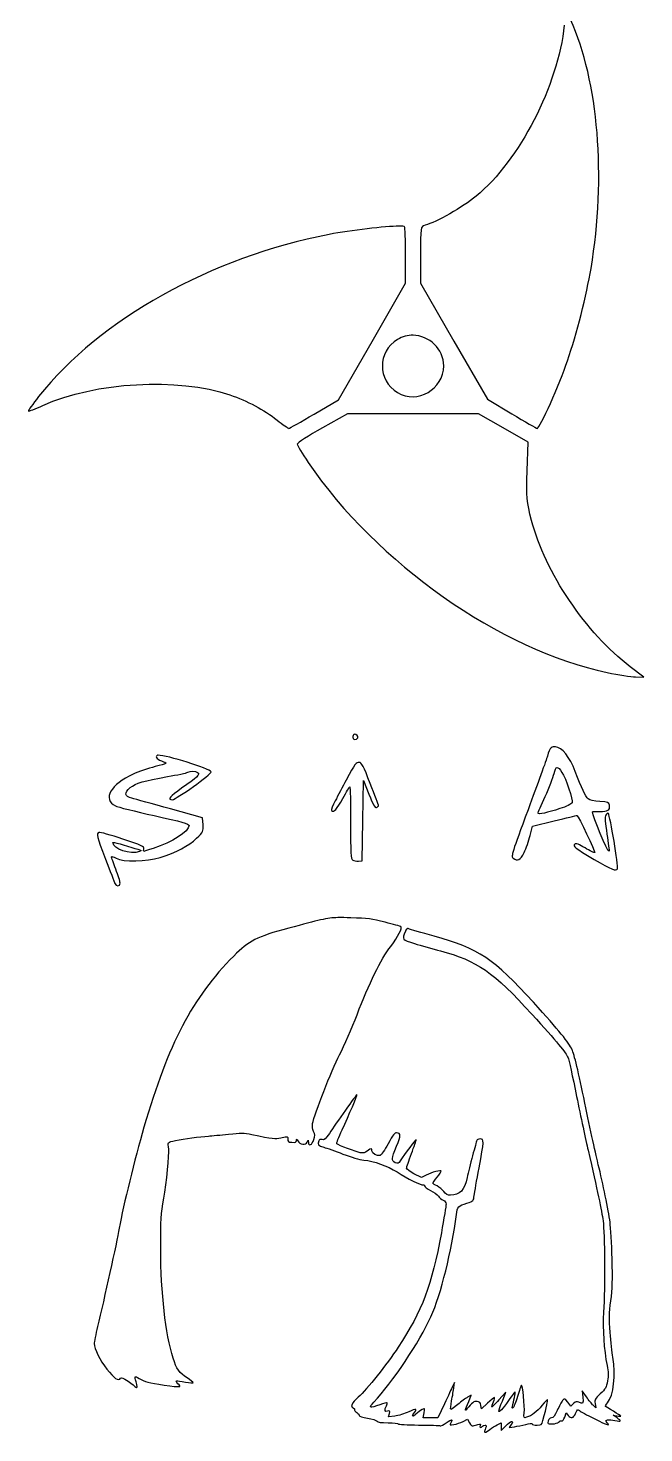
# Model space of a CAD drawing. Extents: x 15 to 196, y 1 to 287.
# Drawn here: x 15.2 to 90.6, y 1.1 to 173.1 of the extents above; entities that cross this region are included whole.
import ezdxf

# ---------------------------------------------------------------- set-up
doc = ezdxf.new("R2010")
doc.units = 0
doc.layers.add('Layer_1', color=7, linetype='CONTINUOUS')

msp = doc.modelspace()

# ---------------------------------------------------------------- linework, layer by layer
at = {"layer": 'Layer_1', "color": 7}
for points in [[(60.61053, 148.879084), (60.61053, 148.879084)], [(50.215159, 125.873562), (53.199992, 127.630285), (57.29938, 134.761358), (61.399318, 141.89188), (61.399318, 145.295633)], [(63.22384, 145.365088), (63.228801, 141.896289), (67.323231, 134.799393), (71.418207, 127.701944), (74.403037, 125.918213)], [(62.319848, 135.51928), (62.319848, 135.51928)], [(54.282577, 125.907739), (51.211757, 124.168655)], [(76.289298, 118.901242), (76.403398, 122.424609), (73.373369, 124.165898), (70.343339, 125.907739), (62.313233, 125.907739), (54.282577, 125.907739), (54.282577, 125.907739)], [(89.580751, 93.689205), (90.594437, 93.670466), (88.930869, 94.930543)], [(55.158459, 86.659007), (55.158459, 86.659007)], [(79.754786, 85.130486), (79.754786, 85.130486)], [(31.112796, 84.100815), (31.112796, 84.100815)], [(55.716842, 83.214463), (55.716842, 83.214463)], [(79.943302, 82.596548), (79.943302, 82.596548)], [(55.630851, 71.127966), (56.07017, 71.173164), (56.158364, 76.090556), (56.246008, 81.007948), (56.917937, 79.310203)], [(36.604002, 75.579028), (36.549432, 76.424041), (32.592258, 77.526471)], [(76.651996, 74.259969), (76.935322, 75.412009), (79.604856, 76.066301)], [(25.58576, 73.408894), (25.58576, 73.408894)], [(53.106836, 64.212418), (53.106836, 64.212418)], [(61.659493, 62.866901), (61.659493, 62.866901)], [(55.448398, 42.533673), (55.448398, 42.533673)], [(63.934357, 32.688416), (63.335188, 32.389658), (62.431744, 32.846062)], [(67.324882, 6.688132), (67.400399, 7.274646), (67.179912, 6.834774)], [(69.137829, 4.974422), (69.448164, 5.753271), (68.997822, 5.487587)], [(73.255409, 5.018505), (73.694174, 6.101646), (72.820499, 5.14861)], [(83.560378, 5.51516), (83.052158, 6.24826), (83.117752, 5.478217)], [(60.094591, 3.178557), (59.320687, 3.08486), (59.418251, 3.473451)], [(66.160165, 4.67236), (65.360352, 2.949788), (64.469035, 2.949788), (63.577171, 2.949788), (63.673632, 3.55284)], [(71.441908, 4.745653), (70.695563, 4.049467), (70.619496, 4.488802)], [(80.890841, 3.05342), (81.065026, 3.581486), (81.320239, 3.242509)], [(81.983902, 4.71204), (81.648763, 4.397306), (81.260707, 4.882926)], [(84.622569, 4.71204), (84.71848, 4.199412), (84.393814, 4.491004)], [(68.444401, 2.522616), (68.996718, 2.804274), (69.230985, 2.351731)], [(72.633637, 2.106988), (73.110437, 2.340696), (73.110437, 1.882649), (73.110437, 1.424038), (73.666062, 1.966977)], [(74.339648, 2.138399), (74.096564, 1.766882), (74.73928, 1.866676)], [(87.300923, 2.943184), (86.818061, 3.267288), (87.294861, 3.185161)]]:
    msp.add_lwpolyline(points, dxfattribs=at)
for points in [[(84.119861, 143.715851), (85.992581, 154.883946), (85.025001, 166.668265), (81.618997, 174.172148)], [(80.84509, 173.509035), (80.068793, 166.091349), (75.352696, 156.933639), (70.054501, 152.555689)], [(70.054501, 152.555689), (68.414087, 151.20021), (65.157917, 149.341398), (63.803169, 148.987122)], [(60.61053, 148.879084), (58.955474, 148.85875), (54.677321, 148.375191), (52.053465, 147.867052)], [(61.284666, 148.81349), (61.234633, 148.863523), (60.992464, 148.883778), (60.61053, 148.879084)], [(61.399318, 145.295633), (61.399318, 147.167553), (61.347751, 148.750402), (61.284666, 148.81349)], [(63.803169, 148.987122), (63.234584, 148.838439), (63.219155, 148.74377), (63.22384, 145.365088)], [(52.053465, 147.867052), (37.550527, 145.058383), (23.992194, 137.4926), (16.458737, 128.005113)], [(81.242518, 132.407119), (82.347173, 135.634971), (83.572375, 140.45087), (84.119861, 143.715851)], [(60.422014, 135.008302), (57.94235, 133.496441), (57.94235, 130.018029), (60.422014, 128.506168)], [(62.319848, 135.51928), (61.67698, 135.532798), (61.023178, 135.374836), (60.422014, 135.008302)], [(66.076932, 131.757235), (66.076932, 133.893694), (64.248448, 135.478722), (62.319848, 135.51928)], [(60.422014, 128.506168), (62.826666, 127.040029), (66.076932, 128.908636), (66.076932, 131.757235)], [(77.544964, 124.111327), (77.819766, 124.070662), (80.2737, 129.576168), (81.242518, 132.407119)], [(16.967509, 126.91591), (23.395772, 129.820578), (33.47512, 130.391116), (39.892001, 128.213472)], [(16.458737, 128.005113), (15.728517, 127.085486), (15.169493, 126.295194), (15.216298, 126.24839)], [(39.892001, 128.213472), (42.006593, 127.495854), (44.057773, 126.4034), (45.670941, 125.136036)], [(15.216298, 126.24839), (15.263103, 126.201583), (16.051269, 126.501916), (16.967509, 126.91591)], [(47.100795, 124.116289), (47.172287, 124.117), (48.573603, 124.9076), (50.215159, 125.873562)], [(74.403037, 125.918213), (76.044741, 124.937044), (77.458689, 124.124112), (77.544964, 124.111327)], [(45.670941, 125.136036), (46.385878, 124.574349), (47.029302, 124.114877), (47.100795, 124.116289)], [(51.211757, 124.168655), (49.522674, 123.212297), (48.140386, 122.31612), (48.140386, 122.177114)], [(48.140386, 122.177114), (48.140386, 122.03812), (48.742515, 121.036499), (49.478187, 119.951307)], [(49.478187, 119.951307), (57.829295, 107.632518), (73.035233, 96.948751), (86.09707, 94.222783)], [(76.828385, 112.855512), (76.245065, 115.107896), (76.187461, 115.756615), (76.289298, 118.901242)], [(88.930869, 94.930543), (83.510871, 99.035976), (78.476269, 106.492493), (76.828385, 112.855512)], [(86.09707, 94.222783), (87.455446, 93.939296), (89.023227, 93.699337), (89.580751, 93.689205)], [(55.067508, 86.627588), (54.990334, 86.5799), (54.9275, 86.426868), (54.9275, 86.287487)], [(54.9275, 86.287487), (54.9275, 85.98906), (55.380292, 85.947271), (55.554784, 86.229609)], [(55.158459, 86.659007), (55.126388, 86.654938), (55.095631, 86.644967), (55.067508, 86.627588)], [(55.554784, 86.229609), (55.670777, 86.417304), (55.382959, 86.687486), (55.158459, 86.659007)], [(79.232235, 85.004257), (79.10668, 84.924619), (78.898186, 84.471139), (78.769216, 83.996085)], [(79.754786, 85.130486), (79.570529, 85.147642), (79.3944, 85.107127), (79.232235, 85.004257)], [(82.185645, 82.102659), (81.508383, 83.90412), (80.553244, 85.056146), (79.754786, 85.130486)], [(30.729149, 82.702935), (29.867761, 82.47795), (28.655699, 82.066594), (28.035912, 81.788467)], [(30.972785, 84.077114), (30.670096, 83.890038), (31.009613, 83.549299), (31.748346, 83.298246)], [(31.748346, 83.298246), (32.276915, 83.118609), (32.242021, 83.098071), (30.729149, 82.702935)], [(31.112796, 84.100815), (31.046025, 84.100482), (30.998386, 84.092936), (30.972785, 84.077114)], [(37.585715, 82.062973), (37.431791, 82.46413), (32.114338, 84.105813), (31.112796, 84.100815)], [(55.716842, 83.214463), (55.321891, 83.221131), (55.234338, 83.100134), (54.145327, 81.058107)], [(57.08661, 80.620442), (56.251438, 82.747413), (56.00726, 83.20958), (55.716842, 83.214463)], [(78.769216, 83.996085), (78.640249, 83.521029), (77.576243, 80.560377), (76.404501, 77.41678)], [(79.589424, 81.846345), (79.700233, 82.326383), (79.800286, 82.573714), (79.943302, 82.596548)], [(79.943302, 82.596548), (80.086319, 82.619386), (80.272464, 82.417893), (80.555152, 82.000687)], [(28.035912, 81.788467), (25.280469, 80.551995), (24.25087, 78.695091), (25.870738, 77.88421)], [(27.679826, 80.125453), (28.337439, 80.6788), (29.371282, 80.985423), (32.240581, 81.477582)], [(32.240581, 81.477582), (33.449664, 81.684973), (34.572471, 81.924109), (34.735381, 82.009506)], [(32.833138, 78.647644), (33.271776, 78.647644), (37.680542, 81.815874), (37.585715, 82.062973)], [(35.926559, 81.997379), (36.293256, 81.765438), (35.879394, 81.351996), (33.970296, 80.044424)], [(34.735381, 82.009506), (35.11513, 82.208566), (35.600073, 82.203884), (35.926559, 81.997379)], [(54.145327, 81.058107), (53.721948, 80.264241), (53.112038, 79.125765), (52.790437, 78.52803)], [(78.502978, 79.054439), (78.991968, 80.11982), (79.480904, 81.376228), (79.589424, 81.846345)], [(80.555152, 82.000687), (81.037184, 81.289312), (81.926447, 78.613018), (81.794835, 78.270062)], [(83.758814, 78.745208), (83.433646, 79.039493), (82.947431, 80.0764), (82.185645, 82.102659)], [(27.888186, 78.821276), (26.969798, 79.057041), (26.903341, 79.47208), (27.679826, 80.125453)], [(33.970296, 80.044424), (32.562806, 79.080426), (32.21068, 78.647644), (32.833138, 78.647644)], [(53.726402, 78.810252), (54.144968, 79.588618), (54.526905, 80.226567), (54.575273, 80.227978)], [(54.575273, 80.227978), (54.623623, 80.229336), (54.663467, 78.249304), (54.663467, 75.827626)], [(56.917937, 79.310203), (57.409577, 78.06737), (57.656908, 77.638745), (57.841224, 77.709475)], [(58.098092, 77.918938), (58.100832, 77.981134), (57.645514, 79.197015), (57.08661, 80.620442)], [(25.870738, 77.88421), (26.133872, 77.752494), (28.268349, 77.220466), (30.613945, 76.701855)], [(32.592258, 77.526471), (30.415919, 78.132882), (28.299263, 78.715742), (27.888186, 78.821276)], [(52.790437, 78.52803), (52.468851, 77.930294), (52.26085, 77.386328), (52.327968, 77.319216)], [(52.327968, 77.319216), (52.604546, 77.042641), (53.006213, 77.471068), (53.726402, 78.810252)], [(57.841224, 77.709475), (57.979683, 77.762612), (58.095269, 77.856742), (58.098092, 77.918938)], [(76.404501, 77.41678), (74.460887, 72.202374), (74.300026, 71.681847), (74.570607, 71.481294)], [(77.613868, 76.9951), (77.613868, 77.062309), (78.013969, 77.989059), (78.502978, 79.054439)], [(80.315923, 77.554033), (78.814004, 77.049369), (77.613868, 76.801177), (77.613868, 76.9951)], [(81.794835, 78.270062), (81.741859, 78.131999), (81.07647, 77.809585), (80.315923, 77.554033)], [(85.179298, 78.437078), (84.499758, 78.468921), (83.926463, 78.5935), (83.758814, 78.745208)], [(86.378189, 77.967994), (86.324144, 78.349905), (86.225657, 78.388039), (85.179298, 78.437078)], [(85.183156, 77.215586), (86.178619, 77.180354), (86.464163, 77.360352), (86.378189, 77.967994)], [(30.613945, 76.701855), (34.000539, 75.953077), (34.878699, 75.701411), (34.878699, 75.479257)], [(54.663467, 75.827626), (54.663467, 72.107062), (54.704581, 71.397621), (54.9275, 71.253092)], [(79.604856, 76.066301), (81.073027, 76.426217), (82.32556, 76.718712), (82.388493, 76.716736)], [(82.388493, 76.716736), (82.547048, 76.711552), (84.674529, 72.28346), (84.569102, 72.17803)], [(84.2968, 77.169835), (84.2968, 77.212284), (84.695645, 77.232858), (85.183156, 77.215586)], [(86.322518, 72.348907), (86.163161, 72.18955), (84.2968, 76.631248), (84.2968, 77.169835)], [(85.91627, 76.776268), (85.798293, 76.552034), (85.845594, 75.817198), (86.067305, 74.43305)], [(86.244244, 76.946592), (86.153038, 77.037806), (86.016555, 76.966841), (85.91627, 76.776268)], [(87.367621, 70.194758), (87.501089, 70.410706), (86.447441, 76.7434), (86.244244, 76.946592)], [(23.843919, 74.649678), (23.490914, 74.514217), (23.565338, 74.213391), (24.650347, 71.387034)], [(26.755438, 73.836085), (25.275596, 74.33033), (23.965385, 74.696293), (23.843919, 74.649678)], [(34.878699, 75.479257), (34.878699, 74.766936), (32.799587, 73.443018), (30.491024, 72.685147)], [(35.810802, 73.920972), (36.620487, 74.697885), (36.656078, 74.77183), (36.604002, 75.579028)], [(75.922739, 72.184645), (76.167601, 72.692459), (76.495921, 73.626386), (76.651996, 74.259969)], [(86.067305, 74.43305), (86.244913, 73.324084), (86.359698, 72.38609), (86.322518, 72.348907)], [(25.557648, 73.391806), (25.557648, 73.40065), (25.567525, 73.406255), (25.58576, 73.408894)], [(28.804856, 72.300399), (27.711975, 71.873109), (25.557648, 72.597206), (25.557648, 73.391806)], [(25.58576, 73.408894), (25.713402, 73.42736), (26.26488, 73.298647), (26.920803, 73.093048)], [(29.364892, 72.626718), (29.433125, 72.887607), (29.016633, 73.080884), (26.755438, 73.836085)], [(26.920803, 73.093048), (27.670429, 72.858075), (28.478364, 72.614041), (28.716661, 72.550651)], [(28.716661, 72.550651), (29.119559, 72.44348), (29.125974, 72.425954), (28.804856, 72.300399)], [(29.326307, 72.316384), (29.302967, 72.316384), (29.320236, 72.455979), (29.364892, 72.626718)], [(30.491024, 72.685147), (29.873696, 72.482491), (29.349618, 72.316384), (29.326307, 72.316384)], [(31.354779, 71.585473), (33.318004, 72.201951), (34.863416, 73.011918), (35.810802, 73.920972)], [(82.124463, 73.204393), (81.859326, 72.939248), (82.053441, 72.787173), (84.508467, 71.336875)], [(83.396116, 72.74082), (82.638031, 73.19243), (82.252941, 73.332869), (82.124463, 73.204393)], [(84.569102, 72.17803), (84.522208, 72.131136), (83.994207, 72.384543), (83.396116, 72.74082)], [(24.650347, 71.387034), (25.215334, 69.915299), (25.727345, 68.572579), (25.788056, 68.403308)], [(25.38181, 71.657683), (25.38181, 71.734916), (25.639061, 71.657457), (25.95342, 71.485702)], [(25.909323, 70.1468), (25.61914, 70.900382), (25.38181, 71.580447), (25.38181, 71.657683)], [(25.95342, 71.485702), (26.844098, 70.999069), (29.652443, 71.050919), (31.354779, 71.585473)], [(54.9275, 71.253092), (55.072585, 71.159016), (55.389035, 71.102904), (55.630851, 71.127966)], [(74.570607, 71.481294), (75.137388, 71.061186), (75.462542, 71.230249), (75.922739, 72.184645)], [(84.508467, 71.336875), (86.63585, 70.080137), (87.165832, 69.86825), (87.367621, 70.194758)], [(26.436836, 68.436381), (26.436836, 68.623672), (26.199506, 69.393219), (25.909323, 70.1468)], [(25.788056, 68.403308), (25.937728, 67.985921), (26.436836, 68.011439), (26.436836, 68.436381)], [(53.106836, 64.212418), (51.757456, 64.182175), (50.816516, 63.929287), (47.087014, 62.922575)], [(54.710872, 64.188164), (54.05186, 64.207942), (53.556628, 64.222499), (53.106836, 64.212418)], [(58.889084, 63.646319), (57.310793, 64.05248), (56.731083, 64.127525), (54.710872, 64.188164)], [(47.087014, 62.922575), (43.149156, 61.859619), (42.240265, 61.398044), (40.357778, 59.502834)], [(60.82385, 63.113295), (60.767685, 63.147193), (59.897018, 63.386935), (58.889084, 63.646319)], [(59.580309, 60.686844), (60.491426, 61.894572), (61.04693, 62.978655), (60.82385, 63.113295)], [(61.384987, 62.554362), (60.969514, 61.461584), (60.927113, 61.518516), (62.505607, 61.03411)], [(61.659493, 62.866901), (61.54551, 62.865964), (61.46752, 62.771459), (61.384987, 62.554362)], [(61.786824, 62.837688), (61.739337, 62.857161), (61.697486, 62.867214), (61.659493, 62.866901)], [(64.900088, 61.936451), (63.327706, 62.374821), (61.926806, 62.780275), (61.786824, 62.837688)], [(77.05659, 53.843508), (72.22041, 59.177288), (70.364979, 60.41288), (64.900088, 61.936451)], [(55.456116, 52.317191), (56.921987, 56.139118), (58.376577, 59.091241), (59.580309, 60.686844)], [(62.505607, 61.03411), (63.298454, 60.790803), (64.725002, 60.386941), (65.675645, 60.136181)], [(40.357778, 59.502834), (35.278435, 54.389188), (32.335811, 48.78036), (29.357173, 38.536258)], [(65.675645, 60.136181), (70.155706, 58.954426), (72.167702, 57.560457), (76.882405, 52.373416)], [(81.809167, 48.031492), (81.363033, 48.963982), (80.276234, 50.292588), (77.05659, 53.843508)], [(53.305273, 47.405314), (53.87671, 48.512415), (54.844699, 50.723011), (55.456116, 52.317191)], [(76.882405, 52.373416), (79.948157, 49.000524), (81.054067, 47.672502), (81.308112, 47.059149)], [(50.020031, 38.995972), (50.239871, 40.167815), (52.326348, 45.50875), (53.305273, 47.405314)], [(81.308112, 47.059149), (81.387196, 46.868225), (81.8573, 44.732805), (82.352665, 42.313737)], [(83.363043, 41.50731), (82.585591, 45.249012), (82.035763, 47.557838), (81.809167, 48.031492)], [(55.448398, 42.533673), (55.38266, 42.533673), (52.857016, 38.995746), (52.066692, 37.796528)], [(53.622773, 38.218758), (54.472476, 40.033108), (55.530572, 42.533673), (55.448398, 42.533673)], [(82.352665, 42.313737), (82.848029, 39.894698), (83.48113, 36.925762), (83.759918, 35.716242)], [(85.006767, 33.960069), (84.76464, 34.926088), (84.024843, 38.322234), (83.363043, 41.50731)], [(29.357173, 38.536258), (28.21166, 34.596661), (26.861487, 29.08071), (26.33431, 26.186831)], [(39.722778, 37.700617), (41.235328, 37.865463), (41.588523, 37.859909), (42.581932, 37.652109)], [(50.144053, 38.031345), (49.992311, 38.324772), (49.952489, 38.63597), (50.020031, 38.995972)], [(50.171062, 37.023724), (50.340585, 37.517952), (50.336859, 37.658501), (50.144053, 38.031345)], [(52.985568, 36.515504), (52.923539, 36.570989), (53.20998, 37.337378), (53.622773, 38.218758)], [(60.303503, 37.867083), (60.093061, 37.904986), (59.861094, 37.602794), (59.274383, 36.524874)], [(60.308465, 36.236036), (60.851768, 37.564569), (60.851059, 37.768503), (60.303503, 37.867083)], [(32.400985, 35.862865), (32.269419, 36.775628), (32.21548, 36.707034), (33.23277, 36.912379)], [(33.23277, 36.912379), (34.29856, 37.127489), (36.153632, 37.379415), (37.264357, 37.459735)], [(37.264357, 37.459735), (37.667531, 37.488889), (38.773718, 37.597183), (39.722778, 37.700617)], [(42.581932, 37.652109), (45.103737, 37.124636), (45.455705, 37.083493), (46.133964, 37.241453)], [(46.133964, 37.241453), (47.028512, 37.44979), (47.038336, 37.448195), (46.986142, 37.072783)], [(46.986142, 37.072783), (46.94647, 36.787485), (47.015022, 36.736775), (47.490504, 36.697405)], [(47.490504, 36.697405), (47.937338, 36.660434), (48.041916, 36.701638), (48.049987, 36.917341)], [(48.049987, 36.917341), (48.058491, 37.144812), (48.081717, 37.137632), (48.212595, 36.867178)], [(48.212595, 36.867178), (48.431966, 36.413845), (49.198776, 36.321931), (49.363534, 36.729375)], [(49.363534, 36.729375), (49.483862, 37.026696), (49.487839, 37.025683), (49.496926, 36.695201)], [(49.496926, 36.695201), (49.511644, 36.155648), (49.945973, 36.36736), (50.171062, 37.023724)], [(50.76748, 36.876548), (50.585757, 36.402979), (50.696213, 36.26009), (51.375468, 36.089964)], [(51.18089, 37.025928), (50.965552, 37.080002), (50.826283, 37.029767), (50.76748, 36.876548)], [(52.066692, 37.796528), (51.600168, 37.08863), (51.450373, 36.958308), (51.18089, 37.025928)], [(55.854092, 35.419136), (55.349654, 35.513765), (53.177378, 36.344026), (52.985568, 36.515504)], [(59.274383, 36.524874), (58.857879, 35.759657), (58.414107, 35.11378), (58.288259, 35.089509)], [(60.13428, 34.204257), (59.649179, 34.425293), (59.670905, 34.677182), (60.308465, 36.236036)], [(62.701289, 37.001674), (62.701289, 37.130057), (61.277954, 35.2544), (60.755499, 34.437423)], [(62.114797, 35.312752), (62.437337, 36.168676), (62.701289, 36.928522), (62.701289, 37.001674)], [(70.118992, 36.92616), (70.091653, 36.825379), (69.861797, 35.984286), (69.608017, 35.056988)], [(70.540121, 37.109715), (70.336012, 37.109715), (70.146314, 37.026942), (70.118992, 36.92616)], [(70.406728, 33.564298), (71.029412, 36.880748), (71.038246, 37.109715), (70.540121, 37.109715)], [(31.792443, 29.854066), (32.116536, 31.673609), (32.483072, 35.293397), (32.400985, 35.862865)], [(51.375468, 36.089964), (51.758483, 35.994008), (52.814381, 35.622144), (53.721993, 35.263693)], [(53.721993, 35.263693), (54.772695, 34.84877), (55.705025, 34.582748), (56.287899, 34.531129)], [(56.717297, 35.633007), (56.429329, 35.406467), (56.210558, 35.352277), (55.854092, 35.419136)], [(56.287899, 34.531129), (57.51138, 34.422784), (59.189115, 33.81972), (60.355316, 33.068755)], [(57.27623, 35.639622), (57.27623, 36.011788), (57.197896, 36.011043), (56.717297, 35.633007)], [(58.288259, 35.089509), (57.865481, 35.008059), (57.27623, 35.32819), (57.27623, 35.639622)], [(60.755499, 34.437423), (60.527887, 34.081512), (60.45984, 34.055921), (60.13428, 34.204257)], [(61.528302, 33.52902), (61.528302, 33.654016), (61.792256, 34.456829), (62.114797, 35.312752)], [(69.608017, 35.056988), (69.354223, 34.129691), (69.058276, 32.932975), (68.950417, 32.397374)], [(83.759918, 35.716242), (84.895984, 30.787457), (85.418823, 28.318735), (85.591055, 27.066572)], [(60.355316, 33.068755), (61.626372, 32.250283), (63.316722, 31.417414), (63.544097, 31.497791)], [(62.431744, 32.846062), (61.90961, 33.109629), (61.528302, 33.397702), (61.528302, 33.52902)], [(65.778174, 33.172382), (65.780491, 33.326023), (64.581797, 33.011193), (63.934357, 32.688416)], [(65.265543, 32.434306), (65.546986, 32.788353), (65.776763, 33.120481), (65.778174, 33.172382)], [(69.813068, 30.193616), (69.862271, 30.570383), (70.129406, 32.087147), (70.406728, 33.564298)], [(86.447644, 26.919949), (86.247763, 28.406695), (85.576695, 31.686261), (85.006767, 33.960069)], [(63.544097, 31.497791), (63.644893, 31.533407), (63.727101, 31.469453), (63.727101, 31.355576)], [(63.727101, 31.355576), (63.727101, 31.241699), (64.05683, 30.994159), (64.459666, 30.805466)], [(64.753465, 31.691268), (64.753465, 31.745624), (64.984097, 32.080258), (65.265543, 32.434306)], [(65.257274, 31.352271), (64.980272, 31.484379), (64.753465, 31.636912), (64.753465, 31.691268)], [(66.091263, 30.665455), (65.909613, 30.91113), (65.534278, 31.220191), (65.257274, 31.352271)], [(68.950417, 32.397374), (68.640822, 30.860025), (68.037103, 30.218971), (66.89769, 30.218971)], [(31.414861, 23.621476), (31.401388, 27.381721), (31.426757, 27.801069), (31.792443, 29.854066)], [(64.459666, 30.805466), (64.86249, 30.6168), (65.294877, 30.305345), (65.420435, 30.113688)], [(65.420435, 30.113688), (65.546004, 29.922059), (65.810158, 29.692048), (66.00748, 29.60216)], [(66.00748, 29.60216), (66.22216, 29.504342), (66.366319, 29.314965), (66.366319, 29.130872)], [(66.89769, 30.218971), (66.537149, 30.218971), (66.341422, 30.327099), (66.091263, 30.665455)], [(67.6275, 27.84599), (67.74684, 28.790306), (67.870157, 28.925425), (68.910731, 29.25269)], [(68.910731, 29.25269), (69.720567, 29.507424), (69.72396, 29.511316), (69.813068, 30.193616)], [(64.502659, 15.338364), (65.743585, 18.109702), (67.066061, 23.402938), (67.6275, 27.84599)], [(66.366319, 29.130872), (66.366319, 28.96168), (66.103954, 27.372495), (65.783686, 25.599236)], [(26.33431, 26.186831), (26.011829, 24.416677), (24.480496, 17.448314), (23.689028, 14.150482)], [(85.591055, 27.066572), (85.801815, 25.534246), (85.840324, 18.975269), (85.656649, 15.914936)], [(86.694035, 22.44849), (86.645157, 24.262784), (86.534368, 26.274873), (86.447644, 26.919949)], [(65.783686, 25.599236), (64.628878, 19.205181), (63.438823, 16.051035), (60.509105, 11.620981)], [(32.931806, 10.274894), (31.99927, 13.263599), (31.434165, 18.236112), (31.414861, 23.621476)], [(86.54135, 17.290769), (86.733171, 18.766622), (86.764585, 19.829637), (86.694035, 22.44849)], [(86.452603, 13.422885), (86.325992, 15.090934), (86.340744, 15.747268), (86.54135, 17.290769)], [(85.656649, 15.914936), (85.527495, 13.763076), (85.688404, 11.318439), (86.087701, 9.362074)], [(23.689028, 14.150482), (23.454908, 13.17501), (23.262938, 12.23377), (23.262938, 12.058623)], [(57.518213, 4.892295), (59.764495, 7.241485), (63.133317, 12.280224), (64.502659, 15.338364)], [(23.262938, 12.058623), (23.262938, 11.440952), (23.966673, 10.020696), (24.81957, 8.916163)], [(86.784437, 10.370257), (86.685577, 10.944156), (86.536471, 12.317957), (86.452603, 13.422885)], [(60.509105, 11.620981), (59.084695, 9.467089), (56.69584, 6.477396), (55.613763, 5.494755)], [(86.144475, 4.797469), (86.878623, 5.730778), (87.160532, 8.186873), (86.784437, 10.370257)], [(24.81957, 8.916163), (25.681954, 7.801075), (26.258286, 7.414826), (26.495265, 7.798281)], [(34.635612, 7.847896), (33.693766, 8.450384), (33.346929, 8.94447), (32.931806, 10.274894)], [(86.087701, 9.362074), (86.244498, 8.593837), (86.254469, 8.168924), (86.131798, 7.472512)], [(26.495265, 7.798281), (26.590003, 7.951556), (26.79927, 7.869655), (27.43674, 7.43063)], [(27.43674, 7.43063), (27.887504, 7.120186), (28.299503, 6.796759), (28.35231, 6.711302)], [(28.407981, 7.372746), (28.162778, 8.076185), (28.207216, 8.129638), (28.755797, 7.790576)], [(28.35231, 6.711302), (28.532463, 6.419823), (28.572886, 6.899686), (28.407981, 7.372746)], [(28.755797, 7.790576), (29.446897, 7.363433), (29.95818, 7.227995), (31.830478, 6.976422)], [(31.830478, 6.976422), (33.966497, 6.68943), (33.939833, 6.686975), (33.526016, 7.127467)], [(33.526016, 7.127467), (33.125845, 7.553425), (33.203515, 7.570923), (34.466389, 7.337469)], [(34.466389, 7.337469), (34.932589, 7.251871), (35.345599, 7.212952), (35.384715, 7.25204)], [(35.384715, 7.25204), (35.423814, 7.291156), (35.086727, 7.559324), (34.635612, 7.847896)], [(75.602482, 6.952715), (75.54534, 6.887973), (75.322639, 6.260904), (75.108043, 5.559243)], [(75.935417, 3.557243), (76.023433, 4.325734), (75.749548, 7.119311), (75.602482, 6.952715)], [(86.131798, 7.472512), (85.99069, 6.671424), (85.89503, 6.500906), (85.249853, 5.899349)], [(55.613763, 5.494755), (54.782345, 4.739726), (54.593657, 4.33279), (55.003017, 4.175705)], [(67.179912, 6.834774), (67.0588, 6.592882), (66.600036, 5.619808), (66.160165, 4.67236)], [(67.044866, 5.03891), (67.157507, 5.623505), (67.28348, 6.365608), (67.324882, 6.688132)], [(68.997822, 5.487587), (68.750231, 5.341452), (68.205782, 4.941712), (67.787904, 4.599038)], [(72.284717, 5.441838), (72.231529, 5.441838), (71.852251, 5.128685), (71.441908, 4.745653)], [(72.159041, 4.911035), (72.281124, 5.203078), (72.337922, 5.441838), (72.284717, 5.441838)], [(74.826924, 6.119849), (74.798112, 6.148692), (74.438281, 5.690138), (74.027109, 5.101196)], [(74.481862, 4.360899), (74.652573, 4.92207), (74.877577, 6.069218), (74.826924, 6.119849)], [(75.108043, 5.559243), (74.893441, 4.85761), (74.645811, 4.238838), (74.55793, 4.18451)], [(78.798428, 5.164019), (78.773838, 5.237792), (78.462519, 4.933105), (78.106654, 4.487137)], [(78.226818, 2.619616), (78.706749, 4.459846), (78.838222, 5.044611), (78.798428, 5.164019)], [(81.260707, 4.882926), (80.879132, 5.360135), (80.868701, 5.36355), (80.639488, 5.075288)], [(83.117752, 5.478217), (83.185528, 4.680713), (83.118243, 4.599292), (82.616147, 4.868024)], [(84.393814, 4.491004), (84.21506, 4.651136), (83.839835, 5.111977), (83.560378, 5.51516)], [(85.249853, 5.899349), (84.579601, 5.274396), (84.533483, 5.186907), (84.622569, 4.71204)], [(55.003017, 4.175705), (55.123501, 4.129449), (55.187658, 4.03544), (55.145229, 3.966804)], [(55.145229, 3.966804), (55.1028, 3.898168), (55.234462, 3.733011), (55.437924, 3.599689)], [(55.437924, 3.599689), (55.64139, 3.466396), (55.775417, 3.304174), (55.735581, 3.239743)], [(58.259596, 4.560458), (56.968822, 4.106786), (56.827623, 4.170089), (57.518213, 4.892295)], [(59.147052, 4.793066), (59.114653, 4.825437), (58.715535, 4.720704), (58.259596, 4.560458)], [(59.202173, 3.762306), (58.845109, 3.648937), (58.779599, 3.936888), (59.047834, 4.438087)], [(59.047834, 4.438087), (59.134965, 4.600957), (59.17944, 4.760639), (59.147052, 4.793066)], [(59.418251, 3.473451), (59.505263, 3.820105), (59.481743, 3.851008), (59.202173, 3.762306)], [(61.784619, 3.689521), (61.280652, 3.45982), (60.520224, 3.229894), (60.094591, 3.178557)], [(62.485764, 3.60079), (62.863047, 4.09959), (62.723181, 4.117341), (61.784619, 3.689521)], [(62.664357, 3.417233), (62.235072, 3.016816), (62.127658, 3.127306), (62.485764, 3.60079)], [(63.418971, 3.974509), (63.225784, 3.874856), (62.886105, 3.624073), (62.664357, 3.417233)], [(63.673632, 3.55284), (63.769398, 4.15166), (63.767784, 4.154341), (63.418971, 3.974509)], [(66.934072, 3.976174), (66.882391, 3.976174), (66.932243, 4.454286), (67.044866, 5.03891)], [(67.787904, 4.599038), (67.370009, 4.256336), (66.985752, 3.976174), (66.934072, 3.976174)], [(68.919547, 4.049467), (68.658365, 3.71859), (68.688706, 3.84669), (69.137829, 4.974422)], [(70.163642, 4.973321), (69.795463, 5.016163), (69.523051, 4.814007), (68.919547, 4.049467)], [(70.619496, 4.488802), (70.560675, 4.828372), (70.456874, 4.939172), (70.163642, 4.973321)], [(71.942412, 4.287606), (71.939745, 4.338237), (72.037005, 4.618963), (72.159041, 4.911035)], [(72.820499, 5.14861), (72.340064, 4.624495), (71.944952, 4.237004), (71.942412, 4.287606)], [(74.027109, 5.101196), (73.271205, 4.018592), (72.817191, 3.526735), (72.817191, 3.790951)], [(72.817191, 3.790951), (72.817191, 3.870369), (73.014191, 4.422819), (73.255409, 5.018505)], [(74.55793, 4.18451), (74.455356, 4.121123), (74.428172, 4.184426), (74.481862, 4.360899)], [(76.208819, 3.02421), (75.874493, 2.922751), (75.86492, 2.941745), (75.935417, 3.557243)], [(78.106654, 4.487137), (77.463749, 3.681477), (76.872646, 3.225745), (76.208819, 3.02421)], [(79.981888, 3.86591), (79.681321, 3.216432), (79.477523, 2.949252), (79.281844, 2.949252)], [(80.639488, 5.075288), (80.511249, 4.914055), (80.215116, 4.369846), (79.981888, 3.86591)], [(81.320239, 3.242509), (81.633046, 2.827812), (81.986174, 2.925573), (82.230846, 3.494957)], [(82.616147, 4.868024), (82.375488, 4.996802), (82.255002, 4.966717), (81.983902, 4.71204)], [(82.230846, 3.494957), (82.468263, 4.047435), (82.458441, 4.040154), (82.698277, 3.841102)], [(82.698277, 3.841102), (82.815043, 3.744187), (83.62503, 3.308775), (84.497994, 2.873193)], [(85.885404, 4.358698), (85.85605, 4.381304), (85.972571, 4.578944), (86.144475, 4.797469)], [(86.854992, 3.769446), (86.351025, 4.070944), (85.914755, 4.33612), (85.885404, 4.358698)], [(87.771111, 3.162584), (87.771111, 3.195039), (87.358962, 3.467892), (86.854992, 3.769446)], [(55.735581, 3.239743), (55.695748, 3.175255), (56.141307, 3.03897), (56.726116, 2.93658)], [(56.726116, 2.93658), (57.310923, 2.83419), (57.842339, 2.663361), (57.906818, 2.556794)], [(57.906818, 2.556794), (57.989154, 2.420734), (58.392788, 2.362766), (59.262809, 2.362766)], [(59.262809, 2.362766), (59.944203, 2.362766), (60.501939, 2.30189), (60.501939, 2.227158)], [(60.501939, 2.227158), (60.501939, 2.149462), (61.57378, 2.087289), (63.006661, 2.081644)], [(63.006661, 2.081644), (64.384332, 2.076226), (65.567896, 2.03694), (65.63651, 1.99455)], [(65.63651, 1.99455), (65.705107, 1.952161), (66.045182, 2.111419), (66.392778, 2.348429)], [(66.392778, 2.348429), (67.098494, 2.82959), (67.203024, 2.830888), (66.948953, 2.356134)], [(66.948953, 2.356134), (66.780015, 2.040468), (66.791321, 2.034428), (67.333701, 2.136198)], [(67.333701, 2.136198), (67.640818, 2.193799), (68.140583, 2.36762), (68.444401, 2.522616)], [(69.230985, 2.351731), (69.387531, 2.048991), (69.538895, 1.927748), (69.688493, 1.985181)], [(69.688493, 1.985181), (69.811485, 2.032368), (70.071714, 2.110939), (70.266718, 2.159904)], [(70.266718, 2.159904), (70.551204, 2.231307), (70.603483, 2.202266), (70.530751, 2.012726)], [(70.530751, 2.012726), (70.432713, 1.757258), (70.68903, 1.682187), (70.837778, 1.922894)], [(70.837778, 1.922894), (70.887613, 2.003525), (71.021778, 2.069509), (71.135985, 2.069509)], [(71.135985, 2.069509), (71.298283, 2.069509), (71.312253, 1.987551), (71.200478, 1.693589)], [(71.703737, 1.531537), (71.953253, 1.719243), (72.371574, 1.978323), (72.633637, 2.106988)], [(73.666062, 1.966977), (74.320186, 2.605759), (74.711021, 2.705186), (74.339648, 2.138399)], [(74.73928, 1.866676), (75.093034, 1.921398), (75.712489, 2.050515), (76.115664, 2.153837)], [(76.115664, 2.153837), (76.54349, 2.263452), (76.869315, 2.284929), (76.89784, 2.205653)], [(76.89784, 2.205653), (76.924718, 2.130977), (77.20249, 2.070073), (77.515201, 2.070073)], [(77.515201, 2.070073), (78.048985, 2.070073), (78.092207, 2.103488), (78.226818, 2.619616)], [(79.281844, 2.949252), (79.028733, 2.949252), (78.828194, 2.684781), (78.828194, 2.351195)], [(78.828194, 2.351195), (78.828194, 2.121212), (79.950248, 2.198654), (80.152765, 2.442691)], [(80.152765, 2.442691), (80.256191, 2.567292), (80.425468, 2.637199), (80.528693, 2.597575)], [(80.528693, 2.597575), (80.644543, 2.553125), (80.783297, 2.727566), (80.890841, 3.05342)], [(84.497994, 2.873193), (86.225981, 2.010919), (86.479515, 1.927466), (86.102032, 2.344562)], [(86.102032, 2.344562), (85.867254, 2.604009), (85.869927, 2.623285), (86.148884, 2.69624)], [(86.148884, 2.69624), (86.311274, 2.738714), (86.718146, 2.711508), (87.053428, 2.636154)], [(87.053428, 2.636154), (87.836468, 2.460217), (87.901337, 2.540481), (87.300923, 2.943184)], [(87.294861, 3.185161), (87.556927, 3.140006), (87.771111, 3.1301), (87.771111, 3.162584)], [(71.200478, 1.693589), (71.121981, 1.487087), (71.057925, 1.289813), (71.057714, 1.254253)], [(71.057714, 1.254253), (71.057714, 1.114779), (71.271373, 1.206304), (71.703737, 1.531537)]]:
    msp.add_open_spline(points, degree=3, dxfattribs=at)

doc.saveas('drawing.dxf')
